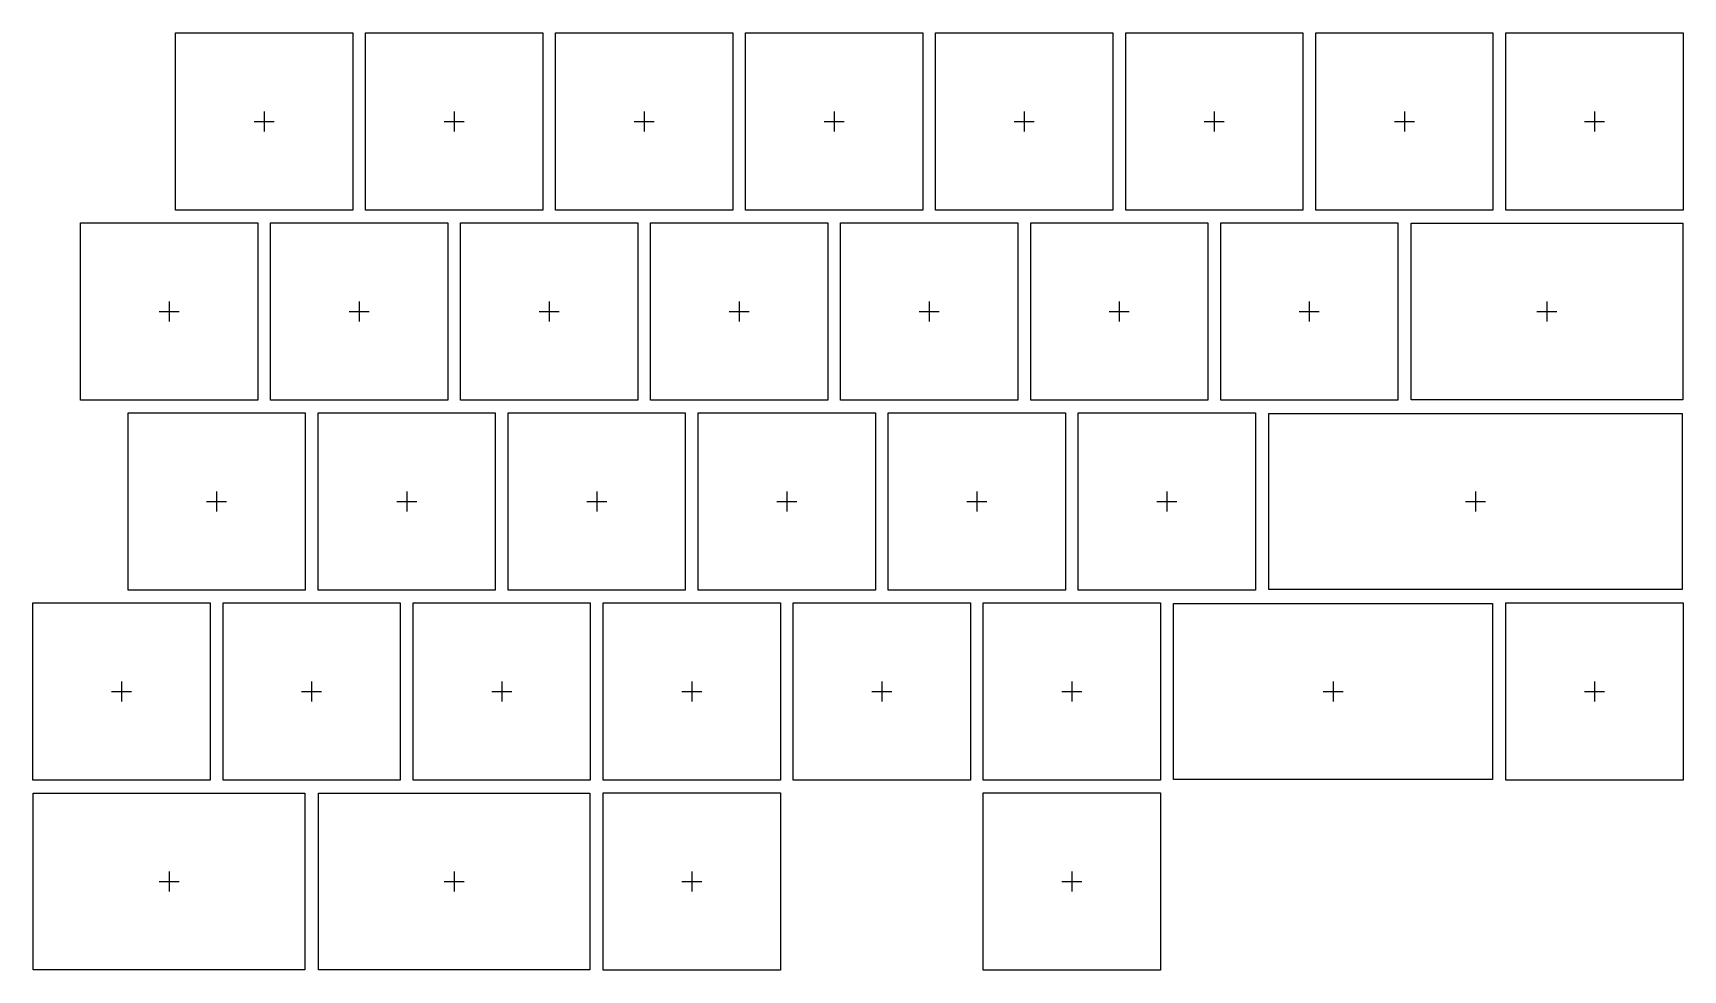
# Model space of a CAD drawing. Extents: x 62 to 227, y 58 to 152.
import ezdxf

# ---------------------------------------------------------------- set-up
doc = ezdxf.new("R2010")
doc.units = 0
doc.layers.add('レイヤー_1', color=7, linetype='CONTINUOUS')

msp = doc.modelspace()

# ---------------------------------------------------------------- linework, layer by layer
at = {"layer": 'レイヤー_1', "color": 7}
for points in [[(76.138933, 151.86107), (93.861066, 151.86107), (93.861066, 134.138936), (76.138933, 134.138936), (76.138933, 151.86107)], [(95.138934, 151.86107), (112.861067, 151.86107), (112.861067, 134.138936), (95.138934, 134.138936), (95.138934, 151.86107)], [(114.138933, 151.86107), (131.861066, 151.86107), (131.861066, 134.138936), (114.138933, 134.138936), (114.138933, 151.86107)], [(133.138934, 151.86107), (150.861068, 151.86107), (150.861068, 134.138936), (133.138934, 134.138936), (133.138934, 151.86107)], [(152.138933, 151.86107), (169.861066, 151.86107), (169.861066, 134.138936), (152.138933, 134.138936), (152.138933, 151.86107)], [(171.138935, 151.86107), (188.861068, 151.86107), (188.861068, 134.138936), (171.138935, 134.138936), (171.138935, 151.86107)], [(190.138933, 151.86107), (207.861067, 151.86107), (207.861067, 134.138936), (190.138933, 134.138936), (190.138933, 151.86107)], [(209.138935, 151.86107), (226.861068, 151.86107), (226.861068, 134.138936), (209.138935, 134.138936), (209.138935, 151.86107)], [(66.638933, 132.861069), (84.361067, 132.861069), (84.361067, 115.138935), (66.638933, 115.138935), (66.638933, 132.861069)], [(85.638936, 132.861069), (103.361069, 132.861069), (103.361069, 115.138935), (85.638936, 115.138935), (85.638936, 132.861069)], [(104.638935, 132.861069), (122.361068, 132.861069), (122.361068, 115.138935), (104.638935, 115.138935), (104.638935, 132.861069)], [(123.638937, 132.861069), (141.36107, 132.861069), (141.36107, 115.138935), (123.638937, 115.138935), (123.638937, 132.861069)], [(142.638935, 132.861069), (160.361068, 132.861069), (160.361068, 115.138935), (142.638935, 115.138935), (142.638935, 132.861069)], [(161.638937, 132.861069), (179.36107, 132.861069), (179.36107, 115.138935), (161.638937, 115.138935), (161.638937, 132.861069)], [(180.638935, 132.861069), (198.361069, 132.861069), (198.361069, 115.138935), (180.638935, 115.138935), (180.638935, 132.861069)], [(199.671666, 132.828339), (226.828336, 132.828339), (226.828336, 115.171669), (199.671666, 115.171669), (199.671666, 132.828339)], [(71.388934, 113.861071), (89.111067, 113.861071), (89.111067, 96.138936), (71.388934, 96.138936), (71.388934, 113.861071)], [(90.388934, 113.861071), (108.111067, 113.861071), (108.111067, 96.138936), (90.388934, 96.138936), (90.388934, 113.861071)], [(109.388935, 113.861071), (127.111069, 113.861071), (127.111069, 96.138936), (109.388935, 96.138936), (109.388935, 113.861071)], [(128.388937, 113.861071), (146.11107, 113.861071), (146.11107, 96.138936), (128.388937, 96.138936), (128.388937, 113.861071)], [(147.388936, 113.861071), (165.111069, 113.861071), (165.111069, 96.138936), (147.388936, 96.138936), (147.388936, 113.861071)], [(166.388934, 113.861071), (184.111067, 113.861071), (184.111067, 96.138936), (166.388934, 96.138936), (166.388934, 113.861071)], [(185.461292, 113.788709), (226.788703, 113.788709), (226.788703, 96.211296), (185.461292, 96.211296), (185.461292, 113.788709)], [(61.888933, 94.861069), (79.611066, 94.861069), (79.611066, 77.138935), (61.888933, 77.138935), (61.888933, 94.861069)], [(80.888933, 94.861069), (98.611066, 94.861069), (98.611066, 77.138935), (80.888933, 77.138935), (80.888933, 94.861069)], [(99.888935, 94.861069), (117.611068, 94.861069), (117.611068, 77.138935), (99.888935, 77.138935), (99.888935, 94.861069)], [(118.888933, 94.861069), (136.611066, 94.861069), (136.611066, 77.138935), (118.888933, 77.138935), (118.888933, 94.861069)], [(137.888935, 94.861069), (155.611068, 94.861069), (155.611068, 77.138935), (137.888935, 77.138935), (137.888935, 94.861069)], [(156.888934, 94.861069), (174.611067, 94.861069), (174.611067, 77.138935), (156.888934, 77.138935), (156.888934, 94.861069)], [(175.93584, 94.81416), (207.814158, 94.81416), (207.814158, 77.185842), (175.93584, 77.185842), (175.93584, 94.81416)], [(209.138935, 94.861069), (226.861068, 94.861069), (226.861068, 77.138935), (209.138935, 77.138935), (209.138935, 94.861069)], [(61.921665, 75.828335), (89.078334, 75.828335), (89.078334, 58.171665), (61.921665, 58.171665), (61.921665, 75.828335)], [(90.421666, 75.828335), (117.578335, 75.828335), (117.578335, 58.171665), (90.421666, 58.171665), (90.421666, 75.828335)], [(118.888933, 75.861068), (136.611066, 75.861068), (136.611066, 58.138933), (118.888933, 58.138933), (118.888933, 75.861068)], [(156.888934, 75.861068), (174.611067, 75.861068), (174.611067, 58.138933), (156.888934, 58.138933), (156.888934, 75.861068)]]:
    msp.add_lwpolyline(points, close=True, dxfattribs=at)
for points in [[(85, 144.000002), (85, 142)], [(104.000001, 144.000002), (104.000001, 142)], [(123, 144.000002), (123, 142)], [(142.000001, 144.000002), (142.000001, 142)], [(161, 144.000002), (161, 142)], [(180.000002, 144.000002), (180.000002, 142)], [(199, 144.000002), (199, 142)], [(218.000002, 144.000002), (218.000002, 142)], [(83.999999, 143.000001), (86.000001, 143.000001), (86.000001, 143.000001), (86.000001, 143.000001)], [(103, 143.000001), (105.000002, 143.000001), (105.000002, 143.000001), (105.000002, 143.000001)], [(121.999999, 143.000001), (124.000001, 143.000001), (124.000001, 143.000001), (124.000001, 143.000001)], [(141.000001, 143.000001), (143.000002, 143.000001), (143.000002, 143.000001), (143.000002, 143.000001)], [(159.999999, 143.000001), (162.000001, 143.000001), (162.000001, 143.000001), (162.000001, 143.000001)], [(179.000001, 143.000001), (181.000002, 143.000001), (181.000002, 143.000001), (181.000002, 143.000001)], [(197.999999, 143.000001), (200.000001, 143.000001), (200.000001, 143.000001), (200.000001, 143.000001)], [(217.000001, 143.000001), (219.000003, 143.000001), (219.000003, 143.000001), (219.000003, 143.000001)], [(74.499999, 124), (76.500001, 124), (76.500001, 124), (76.500001, 124)], [(75.5, 125.000001), (75.5, 122.999999)], [(93.500002, 124), (95.500004, 124), (95.500004, 124), (95.500004, 124)], [(94.500003, 125.000001), (94.500003, 122.999999)], [(112.500001, 124), (114.500003, 124), (114.500003, 124), (114.500003, 124)], [(113.500002, 125.000001), (113.500002, 122.999999)], [(131.500003, 124), (133.500004, 124), (133.500004, 124), (133.500004, 124)], [(132.500003, 125.000001), (132.500003, 122.999999)], [(150.500001, 124), (152.500003, 124), (152.500003, 124), (152.500003, 124)], [(151.500002, 125.000001), (151.500002, 122.999999)], [(169.500003, 124), (171.500004, 124), (171.500004, 124), (171.500004, 124)], [(170.500004, 125.000001), (170.500004, 122.999999)], [(188.500001, 124), (190.500003, 124), (190.500003, 124), (190.500003, 124)], [(189.500002, 125.000001), (189.500002, 122.999999)], [(212.25, 124.000002), (214.250002, 124.000002), (214.250002, 124.000002), (214.250002, 124.000002)], [(213.250001, 125.000003), (213.250001, 123.000001)], [(80.25, 106.000002), (80.25, 104)], [(99.250001, 106.000002), (99.250001, 104)], [(118.250002, 106.000002), (118.250002, 104)], [(137.250004, 106.000002), (137.250004, 104)], [(156.250002, 106.000002), (156.250002, 104)], [(175.250001, 106.000002), (175.250001, 104)], [(206.124999, 106.000005), (206.124999, 104.000003)], [(79.25, 105.000001), (81.250001, 105.000001), (81.250001, 105.000001), (81.250001, 105.000001)], [(98.25, 105.000001), (100.250002, 105.000001), (100.250002, 105.000001), (100.250002, 105.000001)], [(117.250001, 105.000001), (119.250003, 105.000001), (119.250003, 105.000001), (119.250003, 105.000001)], [(136.250003, 105.000001), (138.250005, 105.000001), (138.250005, 105.000001), (138.250005, 105.000001)], [(155.250002, 105.000001), (157.250003, 105.000001), (157.250003, 105.000001), (157.250003, 105.000001)], [(174.25, 105.000001), (176.250002, 105.000001), (176.250002, 105.000001), (176.250002, 105.000001)], [(205.124998, 105.000004), (207.125, 105.000004), (207.125, 105.000004), (207.125, 105.000004)], [(69.749999, 86), (71.750001, 86), (71.750001, 86), (71.750001, 86)], [(70.75, 87), (70.75, 84.999999)], [(88.749999, 86), (90.750001, 86), (90.750001, 86), (90.750001, 86)], [(89.75, 87), (89.75, 84.999999)], [(107.750001, 86), (109.750002, 86), (109.750002, 86), (109.750002, 86)], [(108.750002, 87), (108.750002, 84.999999)], [(126.749999, 86), (128.750001, 86), (128.750001, 86), (128.750001, 86)], [(127.75, 87), (127.75, 84.999999)], [(145.750001, 86), (147.750003, 86), (147.750003, 86), (147.750003, 86)], [(146.750002, 87), (146.750002, 84.999999)], [(164.75, 86), (166.750001, 86), (166.750001, 86), (166.750001, 86)], [(165.75, 87), (165.75, 84.999999)], [(190.875, 86.000002), (192.875001, 86.000002), (192.875001, 86.000002), (192.875001, 86.000002)], [(191.875, 87.000002), (191.875, 85.000001)], [(217.000001, 86), (219.000003, 86), (219.000003, 86), (219.000003, 86)], [(218.000002, 87), (218.000002, 84.999999)], [(75.500001, 67.999999), (75.500001, 65.999997)], [(104.000002, 67.999999), (104.000002, 65.999997)], [(127.75, 67.999999), (127.75, 65.999997)], [(165.75, 67.999999), (165.75, 65.999997)], [(74.5, 66.999998), (76.500002, 66.999998), (76.500002, 66.999998), (76.500002, 66.999998)], [(103.000001, 66.999998), (105.000003, 66.999998), (105.000003, 66.999998), (105.000003, 66.999998)], [(126.749999, 66.999998), (128.750001, 66.999998), (128.750001, 66.999998), (128.750001, 66.999998)], [(164.75, 66.999998), (166.750001, 66.999998), (166.750001, 66.999998), (166.750001, 66.999998)]]:
    msp.add_lwpolyline(points, dxfattribs=at)

doc.saveas('drawing.dxf')
